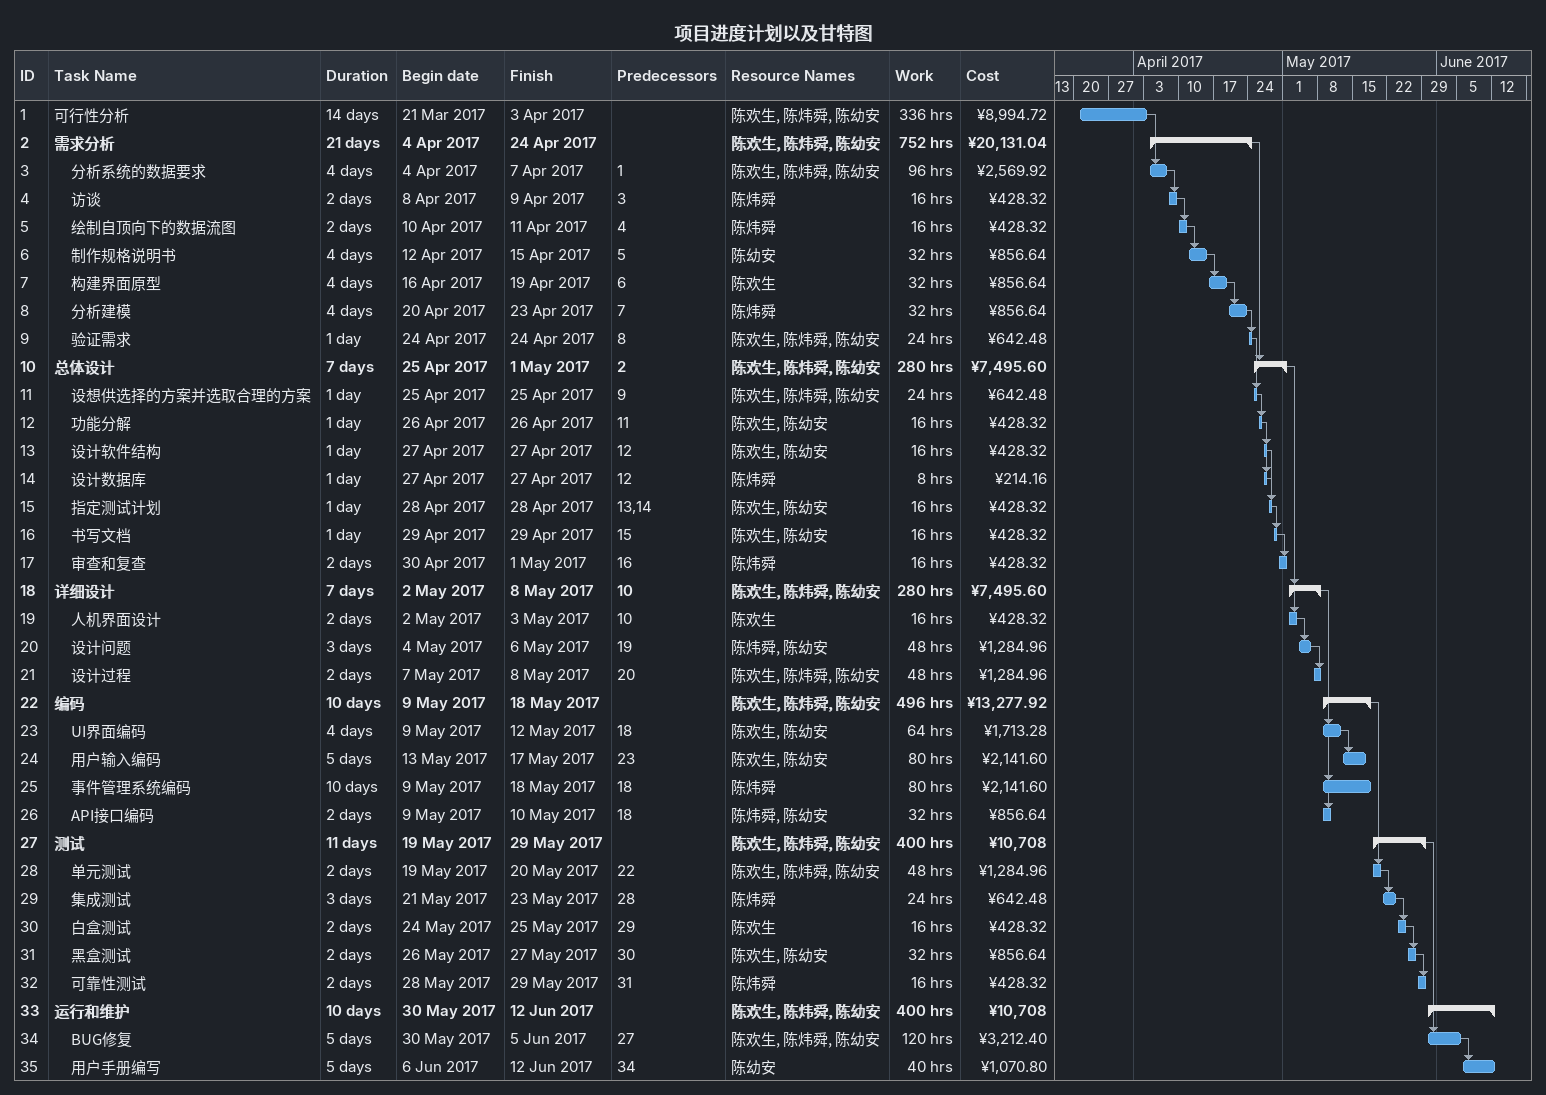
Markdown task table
项目进度计划以及甘特图

| ID | Level | Task | Duration | Start | Finish | Predecessors | Resources | Work (h) | Cost (¥) |
|---|---|---|---|---|---|---|---|---|---|
| 1 | 1 | 可行性分析 | 14d | 2017-03-21 | 2017-04-03 |  | 陈欢生, 陈炜舜, 陈幼安 | 336 | 8994.72 |
| 2 | 1 | **需求分析** | 21d | 2017-04-04 | 2017-04-24 |  | 陈欢生, 陈炜舜, 陈幼安 | 752 | 20131.04 |
| 3 | 2 | 分析系统的数据要求 | 4d | 2017-04-04 | 2017-04-07 | 1 | 陈欢生, 陈炜舜, 陈幼安 | 96 | 2569.92 |
| 4 | 2 | 访谈 | 2d | 2017-04-08 | 2017-04-09 | 3 | 陈炜舜 | 16 | 428.32 |
| 5 | 2 | 绘制自顶向下的数据流图 | 2d | 2017-04-10 | 2017-04-11 | 4 | 陈炜舜 | 16 | 428.32 |
| 6 | 2 | 制作规格说明书 | 4d | 2017-04-12 | 2017-04-15 | 5 | 陈幼安 | 32 | 856.64 |
| 7 | 2 | 构建界面原型 | 4d | 2017-04-16 | 2017-04-19 | 6 | 陈欢生 | 32 | 856.64 |
| 8 | 2 | 分析建模 | 4d | 2017-04-20 | 2017-04-23 | 7 | 陈炜舜 | 32 | 856.64 |
| 9 | 2 | 验证需求 | 1d | 2017-04-24 | 2017-04-24 | 8 | 陈欢生, 陈炜舜, 陈幼安 | 24 | 642.48 |
| 10 | 1 | **总体设计** | 7d | 2017-04-25 | 2017-05-01 | 2 | 陈欢生, 陈炜舜, 陈幼安 | 280 | 7495.60 |
| 11 | 2 | 设想供选择的方案并选取合理的方案 | 1d | 2017-04-25 | 2017-04-25 | 9 | 陈欢生, 陈炜舜, 陈幼安 | 24 | 642.48 |
| 12 | 2 | 功能分解 | 1d | 2017-04-26 | 2017-04-26 | 11 | 陈欢生, 陈幼安 | 16 | 428.32 |
| 13 | 2 | 设计软件结构 | 1d | 2017-04-27 | 2017-04-27 | 12 | 陈欢生, 陈幼安 | 16 | 428.32 |
| 14 | 2 | 设计数据库 | 1d | 2017-04-27 | 2017-04-27 | 12 | 陈炜舜 | 8 | 214.16 |
| 15 | 2 | 指定测试计划 | 1d | 2017-04-28 | 2017-04-28 | 13, 14 | 陈欢生, 陈幼安 | 16 | 428.32 |
| 16 | 2 | 书写文档 | 1d | 2017-04-29 | 2017-04-29 | 15 | 陈欢生, 陈幼安 | 16 | 428.32 |
| 17 | 2 | 审查和复查 | 2d | 2017-04-30 | 2017-05-01 | 16 | 陈炜舜 | 16 | 428.32 |
| 18 | 1 | **详细设计** | 7d | 2017-05-02 | 2017-05-08 | 10 | 陈欢生, 陈炜舜, 陈幼安 | 280 | 7495.60 |
| 19 | 2 | 人机界面设计 | 2d | 2017-05-02 | 2017-05-03 | 10 | 陈欢生 | 16 | 428.32 |
| 20 | 2 | 设计问题 | 3d | 2017-05-04 | 2017-05-06 | 19 | 陈炜舜, 陈幼安 | 48 | 1284.96 |
| 21 | 2 | 设计过程 | 2d | 2017-05-07 | 2017-05-08 | 20 | 陈欢生, 陈炜舜, 陈幼安 | 48 | 1284.96 |
| 22 | 1 | **编码** | 10d | 2017-05-09 | 2017-05-18 |  | 陈欢生, 陈炜舜, 陈幼安 | 496 | 13277.92 |
| 23 | 2 | UI界面编码 | 4d | 2017-05-09 | 2017-05-12 | 18 | 陈欢生, 陈幼安 | 64 | 1713.28 |
| 24 | 2 | 用户输入编码 | 5d | 2017-05-13 | 2017-05-17 | 23 | 陈欢生, 陈幼安 | 80 | 2141.60 |
| 25 | 2 | 事件管理系统编码 | 10d | 2017-05-09 | 2017-05-18 | 18 | 陈炜舜 | 80 | 2141.60 |
| 26 | 2 | API接口编码 | 2d | 2017-05-09 | 2017-05-10 | 18 | 陈炜舜, 陈幼安 | 32 | 856.64 |
| 27 | 1 | **测试** | 11d | 2017-05-19 | 2017-05-29 |  | 陈欢生, 陈炜舜, 陈幼安 | 400 | 10708 |
| 28 | 2 | 单元测试 | 2d | 2017-05-19 | 2017-05-20 | 22 | 陈欢生, 陈炜舜, 陈幼安 | 48 | 1284.96 |
| 29 | 2 | 集成测试 | 3d | 2017-05-21 | 2017-05-23 | 28 | 陈炜舜 | 24 | 642.48 |
| 30 | 2 | 白盒测试 | 2d | 2017-05-24 | 2017-05-25 | 29 | 陈欢生 | 16 | 428.32 |
| 31 | 2 | 黑盒测试 | 2d | 2017-05-26 | 2017-05-27 | 30 | 陈欢生, 陈幼安 | 32 | 856.64 |
| 32 | 2 | 可靠性测试 | 2d | 2017-05-28 | 2017-05-29 | 31 | 陈炜舜 | 16 | 428.32 |
| 33 | 1 | **运行和维护** | 10d | 2017-05-30 | 2017-06-12 |  | 陈欢生, 陈炜舜, 陈幼安 | 400 | 10708 |
| 34 | 2 | BUG修复 | 5d | 2017-05-30 | 2017-06-05 | 27 | 陈欢生, 陈炜舜, 陈幼安 | 120 | 3212.40 |
| 35 | 2 | 用户手册编写 | 5d | 2017-06-06 | 2017-06-12 | 34 | 陈幼安 | 40 | 1070.80 |
